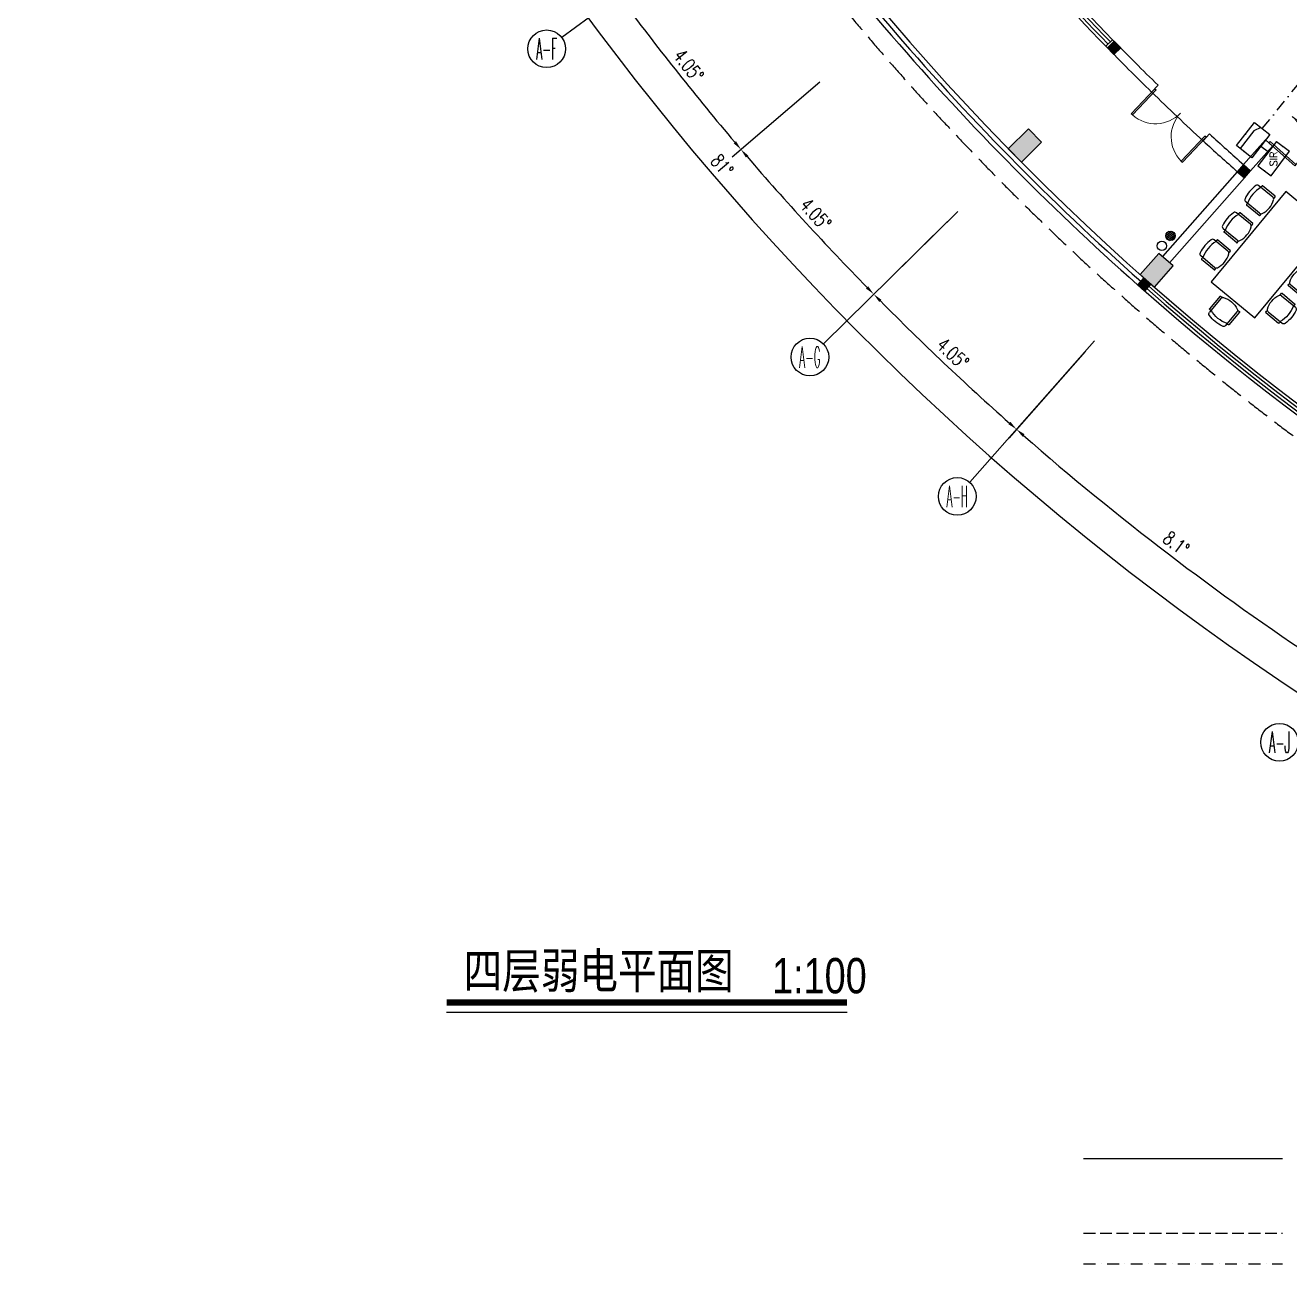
# Model space of a CAD drawing. Extents: x 13680 to 1640314, y -473492 to 65390.
# Drawn here: x 1411575 to 1438406, y -360472 to -334187 of the extents above; entities that cross this region are included whole.
import ezdxf
from ezdxf.enums import TextEntityAlignment as Align

# ---------------------------------------------------------------- set-up
doc = ezdxf.new("R2010")
doc.units = 0
doc.header["$LTSCALE"] = 1000
doc.header["$MEASUREMENT"] = 0
doc.linetypes.add('DASH', pattern=[0.35, 0.25, -0.1])
doc.linetypes.add('DASHDOT', pattern=[1, 0.5, -0.25, 0, -0.25])
for name, color, linetype in [('001', 93, 'Continuous'), ('AXIS', 1, 'Continuous'), ('AXIS_TEXT', 7, 'Continuous'), ('COLUMN', 255, 'Continuous'), ('door', 2, 'Continuous'), ('EQUIP-通讯', 6, 'Continuous'), ('PUB_HATCH', 8, 'Continuous'), ('TEL_TEXT', 7, 'Continuous'), ('WALL', 255, 'Continuous'), ('WINDOW', 2, 'Continuous'), ('WIRE-照明', 120, 'Continuous'), ('室外建筑', 8, 'Continuous'), ('装修家具', 8, 'Continuous')]:
    doc.layers.add(name, color=color, linetype=linetype)
doc.styles.add('-黑体', font='simhei.ttf', dxfattribs={"width": 0.8})
doc.styles.add('_TCH_AXIS', font='COMPLEX', dxfattribs={"bigfont": 'GBCBIG'})
doc.styles.add('_TCH_DIM_T3', font='SIMPLEX', dxfattribs={"width": 0.705882, "bigfont": 'GBCBIG'})
doc.styles.add('_TEL_DIM', font='SIMPLEX', dxfattribs={"width": 0.8, "height": 3.5, "bigfont": 'HZTXT'})
doc.styles.get("Standard").update_dxf_attribs({"font": 'haiwenrs.shx', "bigfont": 'hztxt.shx'})
doc.linetypes.add('FENCELINE1', pattern='A,0.25,-0.1,[133,ltypeshp.shx,S=0.1,R=0,X=-0.1,Y=0],-0.1,1', length=1.45)
doc.dimstyles.new('_TCH_ARROW&&100', dxfattribs={"dimtxt": 297.5, "dimasz": 200, "dimexe": 250, "dimexo": 300, "dimgap": 126.25, "dimtad": 1, "dimdec": 0, "dimzin": 0, "dimdsep": 46, "dimtxsty": '_TCH_DIM_T3', "dimcen": 0.09, "dimclrt": 7, "dimazin": 2, "dimtfac": 1, "dimtdec": 0, "dimtix": 1, "dimtmove": 2, "dimatfit": 3, "dimfxl": 1, "dimtolj": 1, "dimtzin": 0, "dimarcsym": 0})

# ---------------------------------------------------------------- blocks, each defined once
blk = doc.blocks.new('A$C03587EE0')
at = {"layer": '装修家具', "color": 8}
for p, q in [((478, 538), (131, 533)), ((452, 493), (71, 487)), ((458, 49), (78, 44)), ((486, 5), (138, 0))]:
    blk.add_line(p, q, dxfattribs=at)
for centre, radius, start, end in [((478, 529), 9, 16.8083, 90.7938), ((750, 275), 750, 166.8568, 194.7308), ((72, 433), 54, 90.7938, 166.8568), ((750, 275), 660, 161.17, 200.4176), ((178, 511), 57.9, 164.7793, 203.647), ((131, 524), 9, 90.7938, 164.7793), ((452, 439), 54, 24.9428, 90.7938), ((432, 515), 57.9, 328.4736, 16.8083), ((81, 266), 464, 336.6448, 24.9428), ((77, 98), 54, 194.7308, 270.7938), ((185, 23), 57.9, 157.9406, 196.8083), ((138, 9), 9, 196.8083, 270.7938), ((457, 103), 54, 270.7938, 336.6448), ((485, 14), 9, 270.7938, 344.7793), ((438, 27), 57.9, 344.7793, 33.114)]:
    blk.add_arc(centre, radius, start, end, dxfattribs=at)
blk = doc.blocks.new('A$C40867F42')
at = {"layer": '装修家具', "color": 8}
blk.add_lwpolyline([(-40032, -14249), (-38832, -14249), (-38832, -11763), (-40032, -11763)], close=True, dxfattribs=at)
at = {"layer": '装修家具', "color": 8, "xscale": -1}
for p, rotation in [((-39173, -11164), 90.793803449409), ((-40630, -12003), 180.7938034227225), ((-40630, -12749), 180.7938034227225), ((-40630, -13495), 180.7938034227225)]:
    blk.add_blockref('A$C03587EE0', p, dxfattribs=dict(at, rotation=rotation))
at = {"layer": '装修家具', "color": 8}
for p, rotation in [((-38234, -12003), 179.2061965576802), ((-38233, -12749), 179.2061965576802), ((-38233, -13495), 179.2061965576802), ((-39173, -14847), 89.20619653099655)]:
    blk.add_blockref('A$C03587EE0', p, dxfattribs=dict(at, rotation=rotation))
blk = doc.blocks.new('$DorLib2D$00000002')
for p, q in [((-0.5, 0), (-0.5, 0.4875)), ((-0.475, 0.4875), (-0.5, 0.4875)), ((-0.475, 0), (-0.475, 0.4875)), ((0.475, 0), (0.475, 0.4875)), ((0.475, 0.4875), (0.5, 0.4875)), ((0.5, 0), (0.5, 0.4875)), ((-0.5, 0), (-0.475, 0)), ((0.5, 0), (0.475, 0))]:
    blk.add_line(p, q)
at = {"lineweight": 13}
for centre, start, end in [((-0.4875, 0), 0, 88.53072), ((0.4875, 0), 91.46928, 180)]:
    blk.add_arc(centre, 0.4875, start, end, dxfattribs=at)
blk = doc.blocks.new('_FZH')
blk.add_lwpolyline([(-0.5, -0.5), (0.5, -0.5), (0.5, 0.5), (-0.5, 0.5)], close=True)
at = {"layer": 'PUB_HATCH'}
blk.add_solid([(-0.5, -0.5), (0.5, -0.5), (-0.5, 0.5), (0.5, 0.5)], dxfattribs=at)
blk = doc.blocks.new('*D201')
at = {"layer": 'AXIS', "color": 0, "lineweight": -2, "transparency": 16777216}
for p, q in [((1425937, -332251), (1423966, -333706)), ((1428435, -335394), (1426572, -336985))]:
    blk.add_line(p, q, dxfattribs=at)
blk.add_arc((1471625, -298505), 59000, 216.6442, 220.30638, dxfattribs=at)
at = {"layer": 'AXIS', "color": 0, "transparency": 16777216}
for points in [[(1424259, -333738), (1424313, -333699), (1424167, -333558)], [(1426658, -336649), (1426607, -336692), (1426762, -336823)]]:
    blk.add_solid(points, dxfattribs=at)
at = {"layer": 'Defpoints', "color": 0, "transparency": 16777216}
for p in [(1471625, -298505), (1426178, -332073), (1425006, -334666), (1428663, -335199)]:
    blk.add_point(p, dxfattribs=at)
at = {"layer": 'AXIS', "color": 7, "transparency": 16777216, "insert": (1425651, -335042), "char_height": 297.5, "attachment_point": 5, "rotation": 308.4753, "style": '_TCH_DIM_T3'}
blk.add_mtext('\\A1;4.05°', dxfattribs=at)
blk = doc.blocks.new('*D202')
at = {"layer": 'AXIS', "color": 0, "lineweight": -2, "transparency": 16777216}
for p, q in [((1428435, -335394), (1426572, -336985)), ((1431147, -338352), (1429401, -340071))]:
    blk.add_line(p, q, dxfattribs=at)
blk.add_arc((1471625, -298505), 59000, 220.69483, 224.35579, dxfattribs=at)
at = {"layer": 'AXIS', "color": 0, "transparency": 16777216}
for points in [[(1426867, -336996), (1426917, -336953), (1426762, -336823)], [(1429463, -339729), (1429416, -339776), (1429580, -339895)]]:
    blk.add_solid(points, dxfattribs=at)
at = {"layer": 'Defpoints', "color": 0, "transparency": 16777216}
for p in [(1471625, -298505), (1428663, -335199), (1427677, -337869), (1431361, -338141)]:
    blk.add_point(p, dxfattribs=at)
at = {"layer": 'AXIS', "color": 7, "transparency": 16777216, "insert": (1428346, -338198), "char_height": 297.5, "attachment_point": 5, "rotation": 312.5253, "style": '_TCH_DIM_T3'}
blk.add_mtext('\\A1;4.05°', dxfattribs=at)
blk = doc.blocks.new('*D203')
at = {"layer": 'AXIS', "color": 0, "lineweight": -2, "transparency": 16777216}
for p, q in [((1431147, -338352), (1429401, -340071)), ((1434063, -341111), (1432443, -342949))]:
    blk.add_line(p, q, dxfattribs=at)
blk.add_arc((1471625, -298505), 59000, 224.74423, 228.40578, dxfattribs=at)
at = {"layer": 'AXIS', "color": 0, "transparency": 16777216}
for points in [[(1429696, -340061), (1429744, -340014), (1429580, -339895)], [(1432480, -342604), (1432436, -342654), (1432608, -342761)]]:
    blk.add_solid(points, dxfattribs=at)
at = {"layer": 'Defpoints', "color": 0, "transparency": 16777216}
for p in [(1471625, -298505), (1431361, -338141), (1430566, -340874), (1434261, -340886)]:
    blk.add_point(p, dxfattribs=at)
at = {"layer": 'AXIS', "color": 7, "transparency": 16777216, "insert": (1431257, -341155), "char_height": 297.5, "attachment_point": 5, "rotation": 316.575, "style": '_TCH_DIM_T3'}
blk.add_mtext('\\A1;4.05°', dxfattribs=at)
blk = doc.blocks.new('*D204')
at = {"layer": 'AXIS', "color": 0, "lineweight": -2, "transparency": 16777216}
for p, q in [((1434063, -341111), (1432443, -342949)), ((1440441, -345979), (1439096, -348026))]:
    blk.add_line(p, q, dxfattribs=at)
blk.add_arc((1471625, -298505), 59000, 228.79422, 236.50578, dxfattribs=at)
at = {"layer": 'AXIS', "color": 0, "transparency": 16777216}
for points in [[(1432736, -342918), (1432780, -342868), (1432608, -342761)], [(1439084, -347679), (1439048, -347735), (1439233, -347817)]]:
    blk.add_solid(points, dxfattribs=at)
at = {"layer": 'Defpoints', "color": 0, "transparency": 16777216}
for p in [(1471625, -298505), (1434261, -340886), (1434736, -344550), (1440606, -345728)]:
    blk.add_point(p, dxfattribs=at)
at = {"layer": 'AXIS', "color": 7, "transparency": 16777216, "insert": (1435998, -345188), "char_height": 297.5, "attachment_point": 5, "rotation": 322.65, "style": '_TCH_DIM_T3'}
blk.add_mtext('\\A1;8.1°', dxfattribs=at)
blk = doc.blocks.new('*D209')
at = {"layer": 'AXIS', "color": 0, "lineweight": -2, "transparency": 16777216}
for p, q in [((1414825, -298505), (1411575, -298505)), ((1462740, -354605), (1462231, -357815))]:
    blk.add_line(p, q, dxfattribs=at)
blk.add_arc((1471625, -298505), 59800, 180.19165, 260.80826, dxfattribs=at)
at = {"layer": 'AXIS', "color": 0, "transparency": 16777216}
for points in [[(1411792, -298705), (1411859, -298705), (1411825, -298505)], [(1462078, -357504), (1462068, -357570), (1462270, -357569)]]:
    blk.add_solid(points, dxfattribs=at)
at = {"layer": 'Defpoints', "color": 0, "transparency": 16777216}
for p in [(1415125, -298505), (1471625, -298505), (1418343, -325653), (1462787, -354309)]:
    blk.add_point(p, dxfattribs=at)
at = {"layer": 'AXIS', "color": 7, "transparency": 16777216, "insert": (1426362, -337163), "char_height": 297.5, "attachment_point": 5, "rotation": 310.5, "style": '_TCH_DIM_T3'}
blk.add_mtext('\\A1;81°', dxfattribs=at)
blk = doc.blocks.new('*D223')
at = {"layer": 'AXIS', "color": 0, "lineweight": -2, "transparency": 16777216}
for p, q in [((1432425, -298505), (1435675, -298505)), ((1465493, -337222), (1466001, -334012))]:
    blk.add_line(p, q, dxfattribs=at)
blk.add_arc((1471625, -298505), 36200, 180.3166, 260.6833, dxfattribs=at)
at = {"layer": 'AXIS', "color": 0, "transparency": 16777216}
for points in [[(1435393, -298705), (1435459, -298705), (1435425, -298505)], [(1465770, -334194), (1465760, -334260), (1465962, -334259)]]:
    blk.add_solid(points, dxfattribs=at)
at = {"layer": 'Defpoints', "color": 0, "transparency": 16777216}
for p in [(1432125, -298505), (1471625, -298505), (1439371, -314939), (1465446, -337518)]:
    blk.add_point(p, dxfattribs=at)
at = {"layer": 'AXIS', "color": 7, "transparency": 16777216, "insert": (1444308, -321836), "char_height": 297.5, "attachment_point": 5, "rotation": 310.5, "style": '_TCH_DIM_T3'}
blk.add_mtext('\\A1;81°', dxfattribs=at)
blk = doc.blocks.new('$equip$00001876')
at = {"color": 0, "linetype": 'Continuous'}
blk.add_lwpolyline([(-0.625, 0.415), (0.625, 0.415), (0.625, -0.415), (-0.625, -0.415)], close=True, dxfattribs=at)
blk.add_lwpolyline([(0.625, 0.075), (0.325, 0.215), (-0.625, 0.215)], dxfattribs=at)
for p in [(-0.625, 0), (0, 0.415), (0.625, 0), (0, -0.415)]:
    blk.add_point(p)
at = {"layer": 'TEL_TEXT', "style": '_TEL_DIM', "flags": 1}
blk.add_attdef('A', text='', height=0.00002, dxfattribs=at).set_placement((0, 0), align=Align.MIDDLE_CENTER)
blk = doc.blocks.new('$equip$00001889')
for p, q in [((-0.65, 0.35), (-0.65, -0.35)), ((0.65, 0.35), (-0.65, 0.35)), ((0.65, 0.35), (0.65, -0.35)), ((-0.65, -0.35), (0.65, -0.35))]:
    blk.add_line(p, q)
for p in [(-0.65, 0), (0, 0.35), (0.65, 0), (0, -0.35)]:
    blk.add_point(p)
at = {"color": 7, "style": '_TEL_DIM'}
blk.add_attdef('$TEXT$', text='', height=0.3, dxfattribs=at).set_placement((-0.02, -0.003), align=Align.MIDDLE_CENTER)
at = {"color": 7, "style": '_TEL_DIM', "flags": 1}
blk.add_attdef('A', text='', height=0.00002, dxfattribs=at).set_placement((0, 0), align=Align.MIDDLE_CENTER)

msp = doc.modelspace()

# ---------------------------------------------------------------- hatches: boundary and pattern name
at = {"layer": '001'}
h = msp.add_hatch(dxfattribs=at)
h.set_pattern_fill('ANSI31', color=256, scale=20, style=0)
h.set_pattern_definition([(35.9999999, (3248495.707, -1230076.602), (18.6621817, -25.6862896), [])])
edge = h.paths.add_edge_path()
edge.add_arc((1435876.337, -338655.749), 100, 0, 360)
at = {"layer": 'PUB_HATCH'}
msp.add_hatch(color=256, dxfattribs=at).paths.add_polyline_path([(1435460.42, -339676.977), (1435310.398, -339544.715), (1435178.135, -339694.737), (1435328.157, -339827)])

# ---------------------------------------------------------------- linework, layer by layer
at = {"color": 0, "const_width": 140}
msp.add_lwpolyline([(1420513.669, -354928.149), (1429012.335, -354928.149)], dxfattribs=at)
at = {"color": 0}
msp.add_lwpolyline([(1420513.669, -355129.88), (1429012.335, -355129.88)], dxfattribs=at)
at = {"layer": '001'}
for centre in [(1435876.337, -338655.749), (1435692.699, -338870.411)]:
    msp.add_circle(centre, 100, dxfattribs=at)
at = {"layer": 'AXIS'}
for p, q in [((1426178.063, -332072.583), (1422960.56, -334449.066)), ((1431361.23, -338141.293), (1428510.677, -340947.419)), ((1434261.179, -340886.035), (1431615.931, -343886.479))]:
    msp.add_line(p, q, dxfattribs=at)
for centre in [(1422638.809, -334686.714), (1428225.621, -341228.032), (1431351.406, -344186.524), (1438189.809, -349405.428)]:
    msp.add_circle(centre, 400, dxfattribs=at)
at = {"layer": 'door'}
msp.add_arc((1471625.299, -298504.76), 51800, 225.7453418, 227.4045443, dxfattribs=at)
at = {"layer": 'WALL', "color": 0}
for p, q in [((1434647.755, -334493.942), (1434504.432, -334633.435)), ((1435476.737, -335606.262), (1435614.232, -335460.992)), ((1436703.643, -336492.099), (1436566.148, -336637.369)), ((1437889.516, -336619.279), (1437426.66, -337144.287)), ((1438039.538, -336751.542), (1437889.516, -336619.279)), ((1437576.474, -337276.785), (1438039.538, -336751.542)), ((1437294.397, -337294.309), (1435707.185, -339094.648)), ((1437444.212, -337426.807), (1435857.207, -339226.911)), ((1435310.398, -339544.715), (1435178.135, -339694.737)), ((1435460.42, -339676.977), (1435328.157, -339827)), ((1435328.157, -339827), (1435178.135, -339694.737))]:
    msp.add_line(p, q, dxfattribs=at)
for radius, start, end in [(51600, 224.2239551, 225.7421262), (51800, 224.2239551, 225.7453419), (51800, 227.4045441, 228.4893903), (51600, 227.4077598, 228.4889615)]:
    msp.add_arc((1471625.299, -298504.76), radius, start, end, dxfattribs=at)
at = {"layer": 'WINDOW'}
for centre, radius, start, end in [((1471625.299, -298504.76), 54800, 179.7909126, 261.2080234), ((1471625.299, -298504.76), 41000, 179.7205305, 261.2784055), ((1471625.299, -298504.76), 40933, 179.6262886, 261.3726474), ((1471625.299, -298504.76), 40867, 179.5331502, 261.4657858), ((1471625.299, -298504.76), 40800, 179.4382911, 261.560645), ((1471615.196, -298514.696), 54985.864, 212.5010997, 228.4968484), ((1471625.299, -298504.76), 51800, 216.6879532, 224.2239551), ((1471625.299, -298504.76), 51733.333, 216.6879532, 224.2239551), ((1471625.299, -298504.76), 51666.667, 216.6879532, 224.2239551), ((1471625.299, -298504.76), 51600, 216.6879532, 224.2239551), ((1471625.299, -298504.76), 55000, 228.5999999, 261.4156146), ((1471625.299, -298504.76), 54933, 228.7043012, 261.3462394), ((1471625.299, -298504.76), 54867, 228.7044267, 261.2777346)]:
    msp.add_arc(centre, radius, start, end, dxfattribs=at)
at = {"layer": 'WINDOW', "linetype": 'FENCELINE1', "ltscale": 0.5}
msp.add_arc((1471615.226, -298514.667), 54885.906, 212.501293, 228.4966575, dxfattribs=at)
at = {"layer": 'WIRE-照明', "linetype": 'DASHDOT', "ltscale": 0.5}
for p, q in [((1437824.475, -336377.931), (1443062.227, -329916.032)), ((1434033.792, -360471.832), (1438251.428, -360471.832))]:
    msp.add_line(p, q, dxfattribs=at)
at = {"layer": 'WIRE-照明'}
msp.add_line((1437794.426, -336751.842), (1437955.076, -336873.602), dxfattribs=at)
at = {"layer": 'WIRE-照明', "linetype": 'Continuous'}
msp.add_line((1434033.792, -358237.215), (1438251.428, -358237.215), dxfattribs=at)
at = {"layer": 'WIRE-照明', "linetype": 'DASH'}
msp.add_line((1434033.792, -359821.358), (1438251.428, -359821.358), dxfattribs=at)
at = {"layer": '室外建筑', "linetype": 'DASH', "ltscale": 2}
for radius, start, end in [(55400, 179.1726169, 261.8263191), (40400, 178.8653855, 262.1335564)]:
    msp.add_arc((1471625.299, -298504.76), radius, start, end, dxfattribs=at)

# ---------------------------------------------------------------- block references
at = {"layer": 'COLUMN', "linetype": 'ByBlock'}
for p, xscale, yscale, zscale, rotation in [((1434677.778, -334667.429), 199.9999999999694, 199.9999999999694, 199.9999999999694, 314.5500109329818), ((1437435.43, -337285.752), 200.0000000000064, 200.0000000000064, 200.0000000000064, 318.5999999422465)]:
    msp.add_blockref('_FZH', p, dxfattribs=dict(at, xscale=xscale, yscale=yscale, zscale=zscale, rotation=rotation))
at = {"layer": 'COLUMN'}
for p, xscale, yscale, zscale, rotation in [((1432786.507, -336738.23), 399.9999999999363, 599.9999999998254, 599.9999999998229, 314.5500109330291), ((1435583.802, -339385.813), 400.0000000000512, 600.0000000001746, 600.0000000001643, 318.5999999422402)]:
    msp.add_blockref('_FZH', p, dxfattribs=dict(at, xscale=xscale, yscale=yscale, zscale=zscale, rotation=rotation))
at = {"layer": 'door', "zscale": 200}
for p, xscale, yscale, rotation in [((1436090.19, -336049.181), -1499.999999999962, 1500, 136.574943000575), ((1438460.511, -336122.827), 1499.999999999959, 1499.999999999959, 228.5999999422738)]:
    msp.add_blockref('$DorLib2D$00000002', p, dxfattribs=dict(at, xscale=xscale, yscale=yscale, rotation=rotation))
at = {"layer": 'EQUIP-通讯', "xscale": 500.0000000000974, "yscale": 500.0000000000974, "zscale": 500.0000000000974, "rotation": 51.8212893431457}
msp.add_blockref('$equip$00001876', (1437631.313, -336623.583), dxfattribs=at)
at = {"layer": 'EQUIP-通讯'}
ref = msp.add_blockref('$equip$00001889', (1438066.981, -337015.675), dxfattribs=dict(at, xscale=500.0000000000426, yscale=500.0000000000426, zscale=500.0000000000426, rotation=52.84091553195125))
ref.add_attrib('$TEXT$', 'SIR', dxfattribs={"layer": '0', "color": 7, "height": 150, "rotation": 90, "style": '_TEL_DIM'}).set_placement((1438062.193, -337024.6), align=Align.MIDDLE_CENTER)
at = {"layer": '装修家具', "color": 8, "rotation": 140.340434141908}
msp.add_blockref('A$C40867F42', (1399337.415, -323904.306), dxfattribs=at)

# ---------------------------------------------------------------- texts
at = {"color": 0, "style": '-黑体', "width": 0.8}
msp.add_text('四层弱电平面图', height=750, dxfattribs=at).set_placement((1420877.296, -354628.149))
at = {"color": 0, "width": 0.8}
msp.add_text('1:100', height=750, dxfattribs=at).set_placement((1427422.047, -354733.474))
at = {"layer": 'AXIS_TEXT', "style": '_TCH_AXIS'}
for s, width, p, p2 in [('A-F', 0.333333, (1422412.535, -334912.988), (1422865.083, -334912.988)), ('A-G', 0.323077, (1427999.347, -341454.306), (1428451.896, -341454.306)), ('A-H', 0.313433, (1431125.132, -344412.798), (1431577.681, -344412.798)), ('A-J', 0.362069, (1437963.535, -349631.702), (1438416.083, -349631.702))]:
    msp.add_text(s, height=452.5483, dxfattribs=dict(at, width=width)).set_placement(p, p2, align=Align.FIT)

# ---------------------------------------------------------------- dimensions: what is measured, and where the dimension line sits
at = {"layer": 'AXIS'}
for base, p1, p2, picture, middle in [((1418343.098, -325653.37), (1415125.299, -298504.783), (1462786.639, -354309.133), '*D209', (1426362.103, -337163.118)), ((1425006.272, -334666.429), (1426178.063, -332072.583), (1428662.751, -335199.03), '*D201', (1425650.875, -335042.11)), ((1427676.831, -337868.857), (1428662.751, -335199.03), (1431361.23, -338141.293), '*D202', (1428346.217, -338197.916)), ((1430566.449, -340874.216), (1431361.23, -338141.293), (1434261.179, -340886.035), '*D203', (1431257.475, -341155.251)), ((1439370.856, -314939.203), (1432125.299, -298504.776), (1465446.059, -337518.437), '*D223', (1444307.696, -321836.159)), ((1434735.982, -344550.154), (1434261.179, -340886.035), (1440605.51, -345727.876), '*D204', (1435997.878, -345187.867))]:
    dim = msp.add_angular_dim_3p(base=base, center=(1471625.299, -298504.76), p1=p1, p2=p2, dimstyle='_TCH_ARROW&&100', dxfattribs=at)
    dim.commit()
    dim.dimension.update_dxf_attribs({"geometry": picture, "text_midpoint": middle})

doc.saveas('drawing.dxf')
